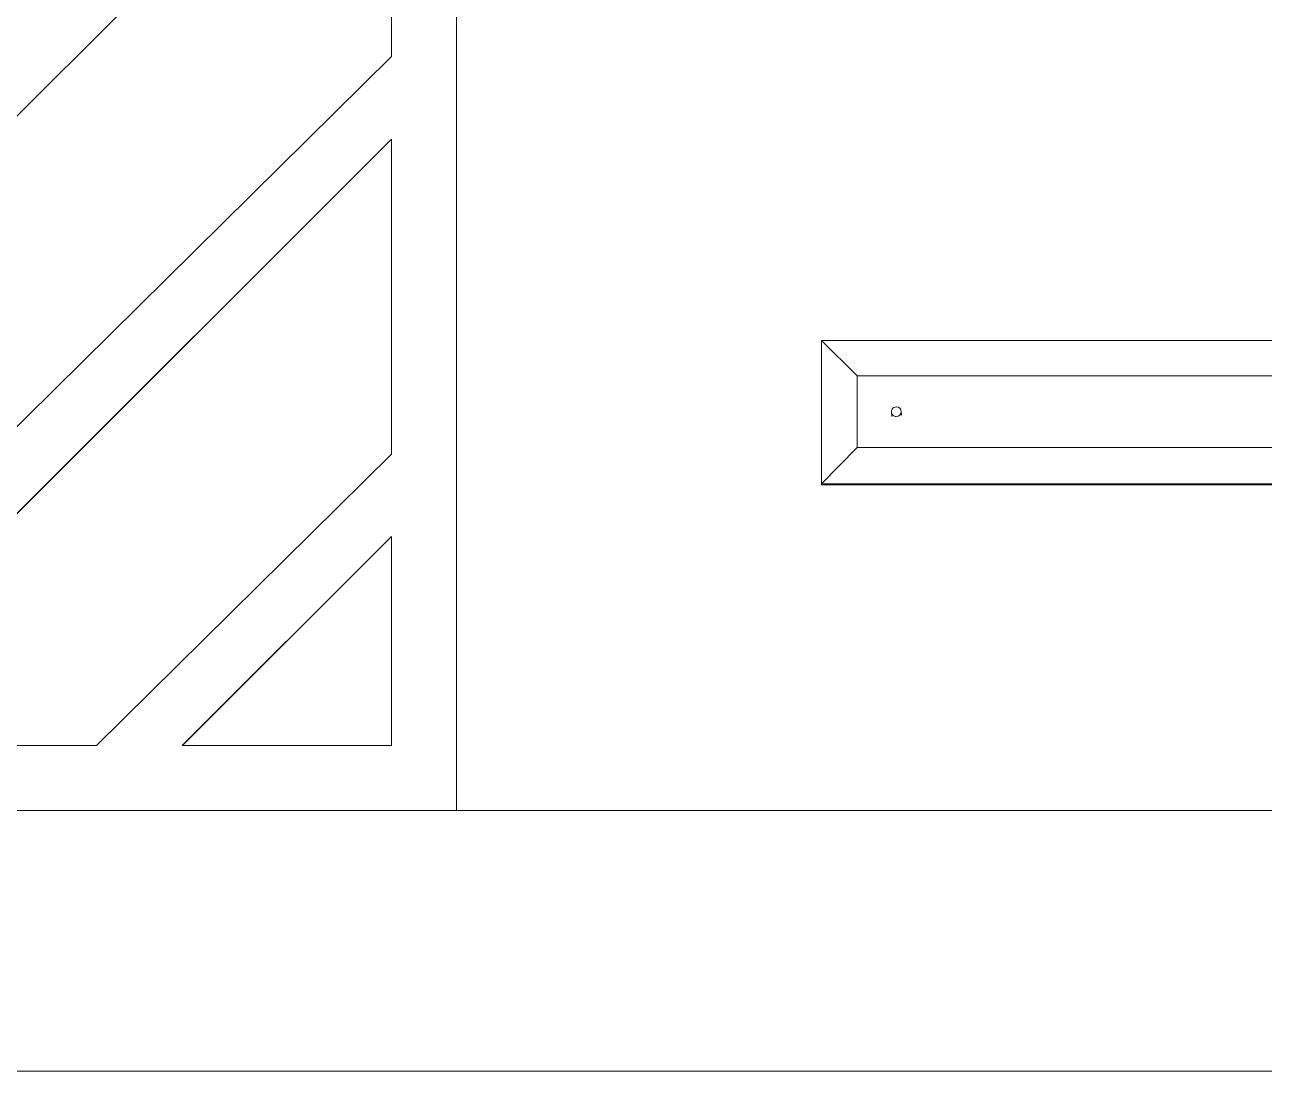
# Model space of a CAD drawing. Header units: metres. Extents: x -55 to 260, y -121 to 64.
# Drawn here: x 191.734 to 193.636, y 19.94 to 21.546 of the extents above; entities that cross this region are included whole.
import ezdxf

# ---------------------------------------------------------------- set-up
doc = ezdxf.new("R2010")
doc.units = ezdxf.units.M
for name, color, linetype, lineweight in [('0-1', 7, 'Continuous', 5), ('45ESTAC-1', 253, 'Continuous', 5), ('70LINEA-1', 254, 'Continuous', 5)]:
    doc.layers.add(name, color=color, linetype=linetype, lineweight=lineweight)

# ---------------------------------------------------------------- blocks, each defined once
blk = doc.blocks.new('Parking Lot - Handicap - Handicap-5934818-A1 _ A700')
at = {"layer": '70LINEA-1'}
for p, q in [((192.3966, 20.3401), (192.3967, 25.8394)), ((191.2966, 20.9808), (192.2966, 21.9806)), ((192.2966, 21.9806), (191.2966, 20.9807)), ((192.2966, 21.9806), (192.2966, 21.4974)), ((192.2966, 21.4974), (191.2966, 20.5089)), ((191.3658, 20.4401), (192.2966, 21.3707)), ((192.2966, 21.3706), (191.3659, 20.4401)), ((192.2966, 21.3707), (192.2966, 20.8874)), ((192.9564, 21.0616), (194.7364, 21.0616)), ((192.9564, 20.8417), (192.9564, 21.0616)), ((193.0113, 21.0073), (192.9564, 21.0616)), ((193.0113, 21.0073), (193.0113, 20.8973)), ((194.6813, 21.0073), (193.0113, 21.0073)), ((193.0639, 20.9514), (193.0646, 20.9451)), ((193.0795, 20.9469), (193.0788, 20.9532)), ((192.2966, 20.8874), (191.844, 20.4401)), ((192.9564, 20.8417), (193.0113, 20.8973)), ((193.0113, 20.8973), (194.6813, 20.8973)), ((194.7364, 20.8417), (192.9564, 20.8417)), ((192.9564, 20.8417), (192.9566, 20.8399)), ((194.7366, 20.8399), (192.9566, 20.8399)), ((191.9758, 20.4401), (192.2966, 20.7608)), ((192.2966, 20.7607), (191.9759, 20.44)), ((192.2966, 20.7608), (192.2966, 20.4401)), ((191.844, 20.4401), (191.3658, 20.4401)), ((192.2966, 20.4401), (191.9758, 20.4401)), ((191.1966, 20.3401), (192.3966, 20.3401)), ((192.3966, 20.34), (191.1966, 20.34)), ((191.2466, 20.34), (195.6966, 20.34))]:
    blk.add_line(p, q, dxfattribs=at)
for start_param, end_param in [(1.451342, 4.592935), (4.592935, 7.734527)]:
    blk.add_ellipse((193.0713, 20.9523), major_axis=(0.00745, 0.00089), ratio=0.999873, start_param=start_param, end_param=end_param, dxfattribs=at)
blk = doc.blocks.new('22011_AR_rvt-1-A1 _ A700')
at = {"layer": '70LINEA-1'}
for p, q in [((195.6967, 20.34), (190.1721, 20.34)), ((177.17, 19.9401), (192.1455, 19.9401)), ((192.1455, 19.9401), (195.7442, 19.9401))]:
    blk.add_line(p, q, dxfattribs=at)
at = {"layer": '45ESTAC-1'}
blk.add_blockref('Parking Lot - Handicap - Handicap-5934818-A1 _ A700', (0, 0), dxfattribs=at)
blk = doc.blocks.new('22011_AR_rvt-2-A1 _ A700')
at = {"layer": '70LINEA-1'}
for p, q in [((195.6967, 20.34), (190.1721, 20.34)), ((177.17, 19.9401), (192.1455, 19.9401)), ((192.1455, 19.9401), (195.7442, 19.9401))]:
    blk.add_line(p, q, dxfattribs=at)
at = {"layer": '45ESTAC-1'}
blk.add_blockref('Parking Lot - Handicap - Handicap-5934818-A1 _ A700', (0, 0), dxfattribs=at)

msp = doc.modelspace()

# ---------------------------------------------------------------- block references
at = {"layer": '0-1'}
for name in ['22011_AR_rvt-2-A1 _ A700', '22011_AR_rvt-1-A1 _ A700']:
    msp.add_blockref(name, (0, 0), dxfattribs=at)

doc.saveas('drawing.dxf')
